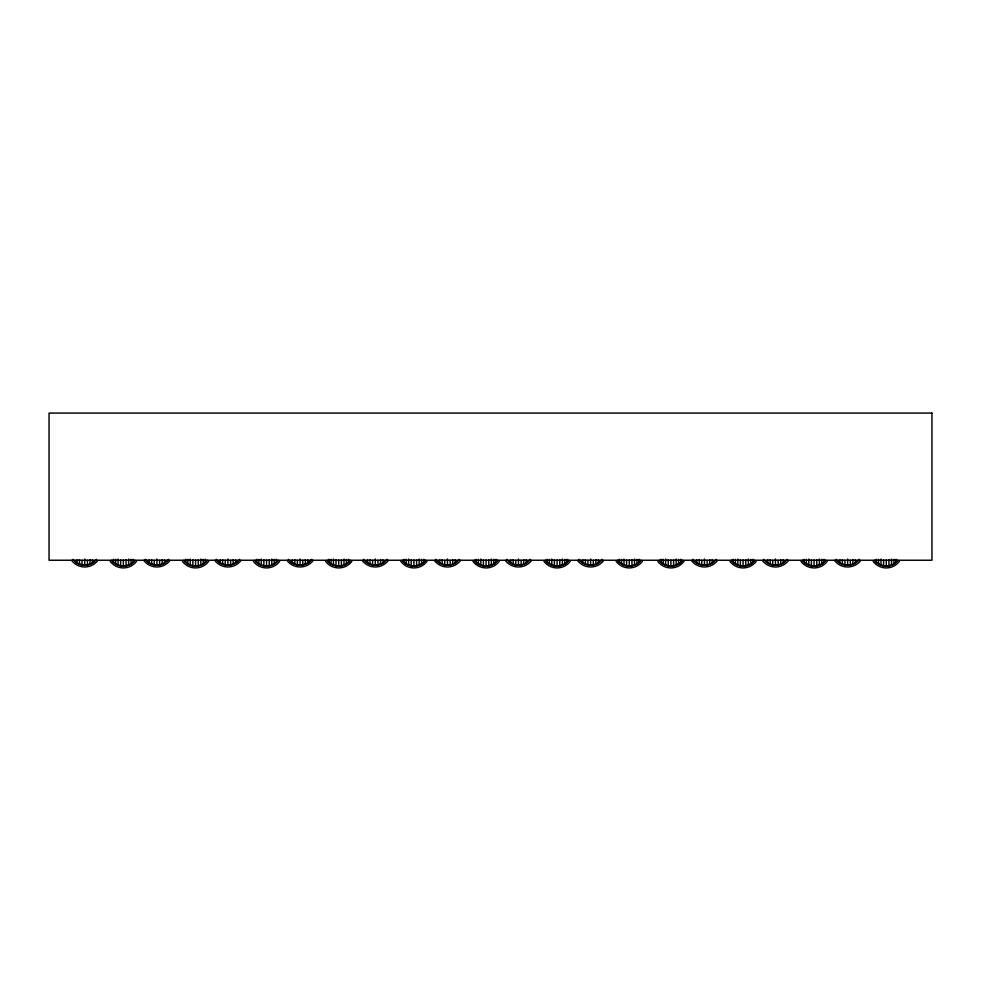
<?xml version="1.0" encoding="UTF-8"?>
<svg xmlns="http://www.w3.org/2000/svg" width="981" height="981" viewBox="0 0 981 981"><rect width="100%" height="100%" fill="white"/><g stroke="black" fill="none" stroke-linecap="round" stroke-linejoin="round"><path stroke-width="1.47" d="M133.195 562.285L135.022 560.286A14.617 14.617 0 0 1 111.699 560.286C116.58 567.018 127.174 567.987 133.195 562.285L133.195 559.256M205.372 562.285L207.199 560.286A14.617 14.617 0 0 1 183.876 560.286C188.757 567.018 199.351 567.987 205.372 562.285L205.372 559.256M276.372 562.285L278.199 560.286A14.617 14.617 0 0 1 254.876 560.286C259.757 567.018 270.351 567.987 276.372 562.285L276.372 559.256M348.549 562.285L350.376 560.286A14.617 14.617 0 0 1 327.053 560.286C331.934 567.018 342.528 567.987 348.549 562.285L348.549 559.256M423.743 562.285L425.57 560.286A14.617 14.617 0 0 1 402.247 560.286C407.127 567.018 417.722 567.987 423.743 562.285L423.743 559.256M495.92 562.285L497.747 560.286A14.617 14.617 0 0 1 474.424 560.286C479.304 567.018 489.899 567.987 495.92 562.285L495.92 559.256M566.92 562.285L568.747 560.286A14.617 14.617 0 0 1 545.424 560.286C550.304 567.018 560.899 567.987 566.92 562.285L566.92 559.256M639.097 562.285L640.924 560.286A14.617 14.617 0 0 1 617.601 560.286C622.481 567.018 633.076 567.987 639.097 562.285L639.097 559.256M680.74 562.285L682.568 560.286A14.617 14.617 0 0 1 659.244 560.286C664.125 567.018 674.72 567.987 680.74 562.285L680.74 559.256M752.918 562.285L754.745 560.286A14.617 14.617 0 0 1 731.421 560.286C736.302 567.018 746.897 567.987 752.918 562.285L752.918 559.256M823.917 562.285L825.744 560.286A14.617 14.617 0 0 1 802.421 560.286C807.302 567.018 817.896 567.987 823.917 562.285L823.917 559.256M896.094 562.285L897.922 560.286A14.617 14.617 0 0 1 874.598 560.286C879.479 567.018 890.074 567.987 896.094 562.285L896.094 559.256M74.887 561.328C80.246 566.319 89.222 566.319 94.568 561.328M164.6 562.947L168.573 559.342A14.617 14.617 0 0 1 145.249 559.342C149.603 565.228 158.419 566.871 164.6 562.947L164.6 559.918M218.064 561.328C223.423 566.319 232.399 566.319 237.745 561.328M290.241 561.328C296.274 567.043 306.869 566.062 311.75 559.342A14.617 14.617 0 0 1 288.426 559.342M365.435 561.328C370.793 566.319 379.77 566.319 385.116 561.328M459.12 559.342A14.617 14.617 0 0 1 435.797 559.342C440.677 566.062 451.272 567.043 457.293 561.328M508.612 561.328C513.97 566.319 522.947 566.319 528.293 561.328M598.324 562.947L602.297 559.342A14.617 14.617 0 0 1 578.974 559.342C583.327 565.228 592.144 566.871 598.324 562.947L598.324 559.918M716.118 559.342A14.617 14.617 0 0 1 692.794 559.342C697.675 566.062 708.27 567.043 714.291 561.328M765.609 561.328C770.968 566.319 779.944 566.319 785.291 561.328M855.322 562.947L859.295 559.342A14.617 14.617 0 0 1 835.971 559.342C840.325 565.228 849.141 566.871 855.322 562.947L855.322 559.918M893.949 559.354L893.949 563.903M891.533 559.06L891.533 565.105M888.945 559.746L888.945 565.841M886.26 559.967L886.26 566.086M883.574 559.746L883.574 565.841M880.987 559.06L880.987 565.105M878.571 559.354L878.571 563.903M876.413 559.256L876.413 562.285M852.906 559.624L852.906 564.149M850.319 560.31L850.319 564.884M847.633 559.023L847.633 565.13M844.948 560.31L844.948 564.884M842.36 559.624L842.36 564.149M839.944 559.918L839.944 562.947M821.771 559.354L821.771 563.903M819.356 559.06L819.356 565.105M816.768 559.746L816.768 565.841M814.083 559.967L814.083 566.086M811.397 559.746L811.397 565.841M808.81 559.06L808.81 565.105M806.394 559.354L806.394 563.903M804.236 559.256L804.236 562.285M783.145 559.918L783.145 562.947M780.729 559.624L780.729 564.149M778.141 560.31L778.141 564.884M775.456 559.023L775.456 565.13M772.77 560.31L772.77 564.884M770.183 559.624L770.183 564.149M767.767 559.918L767.767 562.947M750.772 559.354L750.772 563.903M748.356 559.06L748.356 565.105M745.768 559.746L745.768 565.841M743.083 559.967L743.083 566.086M740.397 559.746L740.397 565.841M737.81 559.06L737.81 565.105M735.394 559.354L735.394 563.903M733.236 559.256L733.236 562.285M712.145 559.918L712.145 562.947M709.729 559.624L709.729 564.149M707.142 560.31L707.142 564.884M704.456 559.023L704.456 565.13M701.771 560.31L701.771 564.884M699.183 559.624L699.183 564.149M696.768 559.918L696.768 562.947M678.594 559.354L678.594 563.903M676.179 559.06L676.179 565.105M673.591 559.746L673.591 565.841M670.906 559.967L670.906 566.086M668.22 559.746L668.22 565.841M665.633 559.06L665.633 565.105M663.217 559.354L663.217 563.903M661.059 559.256L661.059 562.285M636.951 559.354L636.951 563.903M634.535 559.06L634.535 565.105M631.948 559.746L631.948 565.841M629.262 559.967L629.262 566.086M626.577 559.746L626.577 565.841M623.99 559.06L623.99 565.105M621.574 559.354L621.574 563.903M619.416 559.256L619.416 562.285M595.908 559.624L595.908 564.149M593.321 560.31L593.321 564.884M590.636 559.023L590.636 565.13M587.95 560.31L587.95 564.884M585.363 559.624L585.363 564.149M582.947 559.918L582.947 562.947M564.774 559.354L564.774 563.903M562.358 559.06L562.358 565.105M559.771 559.746L559.771 565.841M557.085 559.967L557.085 566.086M554.4 559.746L554.4 565.841M551.812 559.06L551.812 565.105M549.397 559.354L549.397 563.903M547.239 559.256L547.239 562.285M526.147 559.918L526.147 562.947M523.731 559.624L523.731 564.149M521.144 560.31L521.144 564.884M518.459 559.023L518.459 565.13M515.773 560.31L515.773 564.884M513.186 559.624L513.186 564.149M510.77 559.918L510.77 562.947M493.774 559.354L493.774 563.903M491.358 559.06L491.358 565.105M488.771 559.746L488.771 565.841M486.086 559.967L486.086 566.086M483.4 559.746L483.4 565.841M480.813 559.06L480.813 565.105M478.397 559.354L478.397 563.903M476.239 559.256L476.239 562.285M455.147 559.918L455.147 562.947M452.731 559.624L452.731 564.149M450.144 560.31L450.144 564.884M447.459 559.023L447.459 565.13M444.773 560.31L444.773 564.884M442.186 559.624L442.186 564.149M439.77 559.918L439.77 562.947M421.597 559.354L421.597 563.903M419.181 559.06L419.181 565.105M416.594 559.746L416.594 565.841M413.908 559.967L413.908 566.086M411.223 559.746L411.223 565.841M408.636 559.06L408.636 565.105M406.22 559.354L406.22 563.903M404.062 559.256L404.062 562.285M382.97 559.918L382.97 562.947M380.554 559.624L380.554 564.149M377.967 560.31L377.967 564.884M375.282 559.023L375.282 565.13M372.596 560.31L372.596 564.884M370.009 559.624L370.009 564.149M367.593 559.918L367.593 562.947M346.403 559.354L346.403 563.903M343.988 559.06L343.988 565.105M341.4 559.746L341.4 565.841M338.715 559.967L338.715 566.086M336.029 559.746L336.029 565.841M333.442 559.06L333.442 565.105M331.026 559.354L331.026 563.903M328.868 559.256L328.868 562.285M307.776 559.918L307.776 562.947M305.361 559.624L305.361 564.149M302.773 560.31L302.773 564.884M300.088 559.023L300.088 565.13M297.402 560.31L297.402 564.884M294.815 559.624L294.815 564.149M292.399 559.918L292.399 562.947M274.226 559.354L274.226 563.903M271.811 559.06L271.811 565.105M269.223 559.746L269.223 565.841M266.538 559.967L266.538 566.086M263.852 559.746L263.852 565.841M261.265 559.06L261.265 565.105M258.849 559.354L258.849 563.903M256.691 559.256L256.691 562.285M235.599 559.918L235.599 562.947M233.184 559.624L233.184 564.149M230.596 560.31L230.596 564.884M227.911 559.023L227.911 565.13M225.225 560.31L225.225 564.884M222.638 559.624L222.638 564.149M220.222 559.918L220.222 562.947M203.226 559.354L203.226 563.903M200.811 559.06L200.811 565.105M198.223 559.746L198.223 565.841M195.538 559.967L195.538 566.086M192.852 559.746L192.852 565.841M190.265 559.06L190.265 565.105M187.849 559.354L187.849 563.903M185.691 559.256L185.691 562.285M162.184 559.624L162.184 564.149M159.596 560.31L159.596 564.884M156.911 559.023L156.911 565.13M154.225 560.31L154.225 564.884M151.638 559.624L151.638 564.149M149.222 559.918L149.222 562.947M131.049 559.354L131.049 563.903M128.634 559.06L128.634 565.105M126.046 559.746L126.046 565.841M123.361 559.967L123.361 566.086M120.675 559.746L120.675 565.841M118.088 559.06L118.088 565.105M115.672 559.354L115.672 563.903M113.514 559.256L113.514 562.285M92.422 559.918L92.422 562.947M90.007 559.624L90.007 564.149M87.419 560.31L87.419 564.884M84.734 559.023L84.734 565.13M82.048 560.31L82.048 564.884M79.461 559.624L79.461 564.149M77.045 559.918L77.045 562.947M351.836 561.39A16.444 16.444 0 0 1 325.594 561.39M313.209 560.445A16.444 16.444 0 0 1 286.967 560.445M279.659 561.39A16.444 16.444 0 0 1 253.417 561.39M208.659 561.39A16.444 16.444 0 0 1 182.417 561.39M170.032 560.445A16.444 16.444 0 0 1 143.79 560.445M136.482 561.39A16.444 16.444 0 0 1 110.24 561.39M96.396 559.342A14.617 14.617 0 0 1 73.072 559.342M97.855 560.445A16.444 16.444 0 0 1 71.613 560.445M827.204 561.39A16.444 16.444 0 0 1 800.962 561.39M787.118 559.342A14.617 14.617 0 0 1 763.794 559.342M788.577 560.445A16.444 16.444 0 0 1 762.335 560.445M860.754 560.445A16.444 16.444 0 0 1 834.512 560.445M684.027 561.39A16.444 16.444 0 0 1 657.785 561.39M899.381 561.39A16.444 16.444 0 0 1 873.139 561.39M717.577 560.445A16.444 16.444 0 0 1 691.335 560.445M756.204 561.39A16.444 16.444 0 0 1 729.962 561.39M642.383 561.39A16.444 16.444 0 0 1 616.142 561.39M603.756 560.445A16.444 16.444 0 0 1 577.515 560.445M570.206 561.39A16.444 16.444 0 0 1 543.965 561.39M499.206 561.39A16.444 16.444 0 0 1 472.965 561.39M460.58 560.445A16.444 16.444 0 0 1 434.338 560.445M427.029 561.39A16.444 16.444 0 0 1 400.788 561.39M386.943 559.342A14.617 14.617 0 0 1 363.62 559.342M388.402 560.445A16.444 16.444 0 0 1 362.161 560.445M530.12 559.342A14.617 14.617 0 0 1 506.797 559.342M531.579 560.445A16.444 16.444 0 0 1 505.338 560.445M239.572 559.342A14.617 14.617 0 0 1 216.249 559.342M241.032 560.445A16.444 16.444 0 0 1 214.79 560.445M931.95 413.087L49.05 413.087L49.05 560.237L931.95 560.237L931.95 413.087"/></g></svg>
